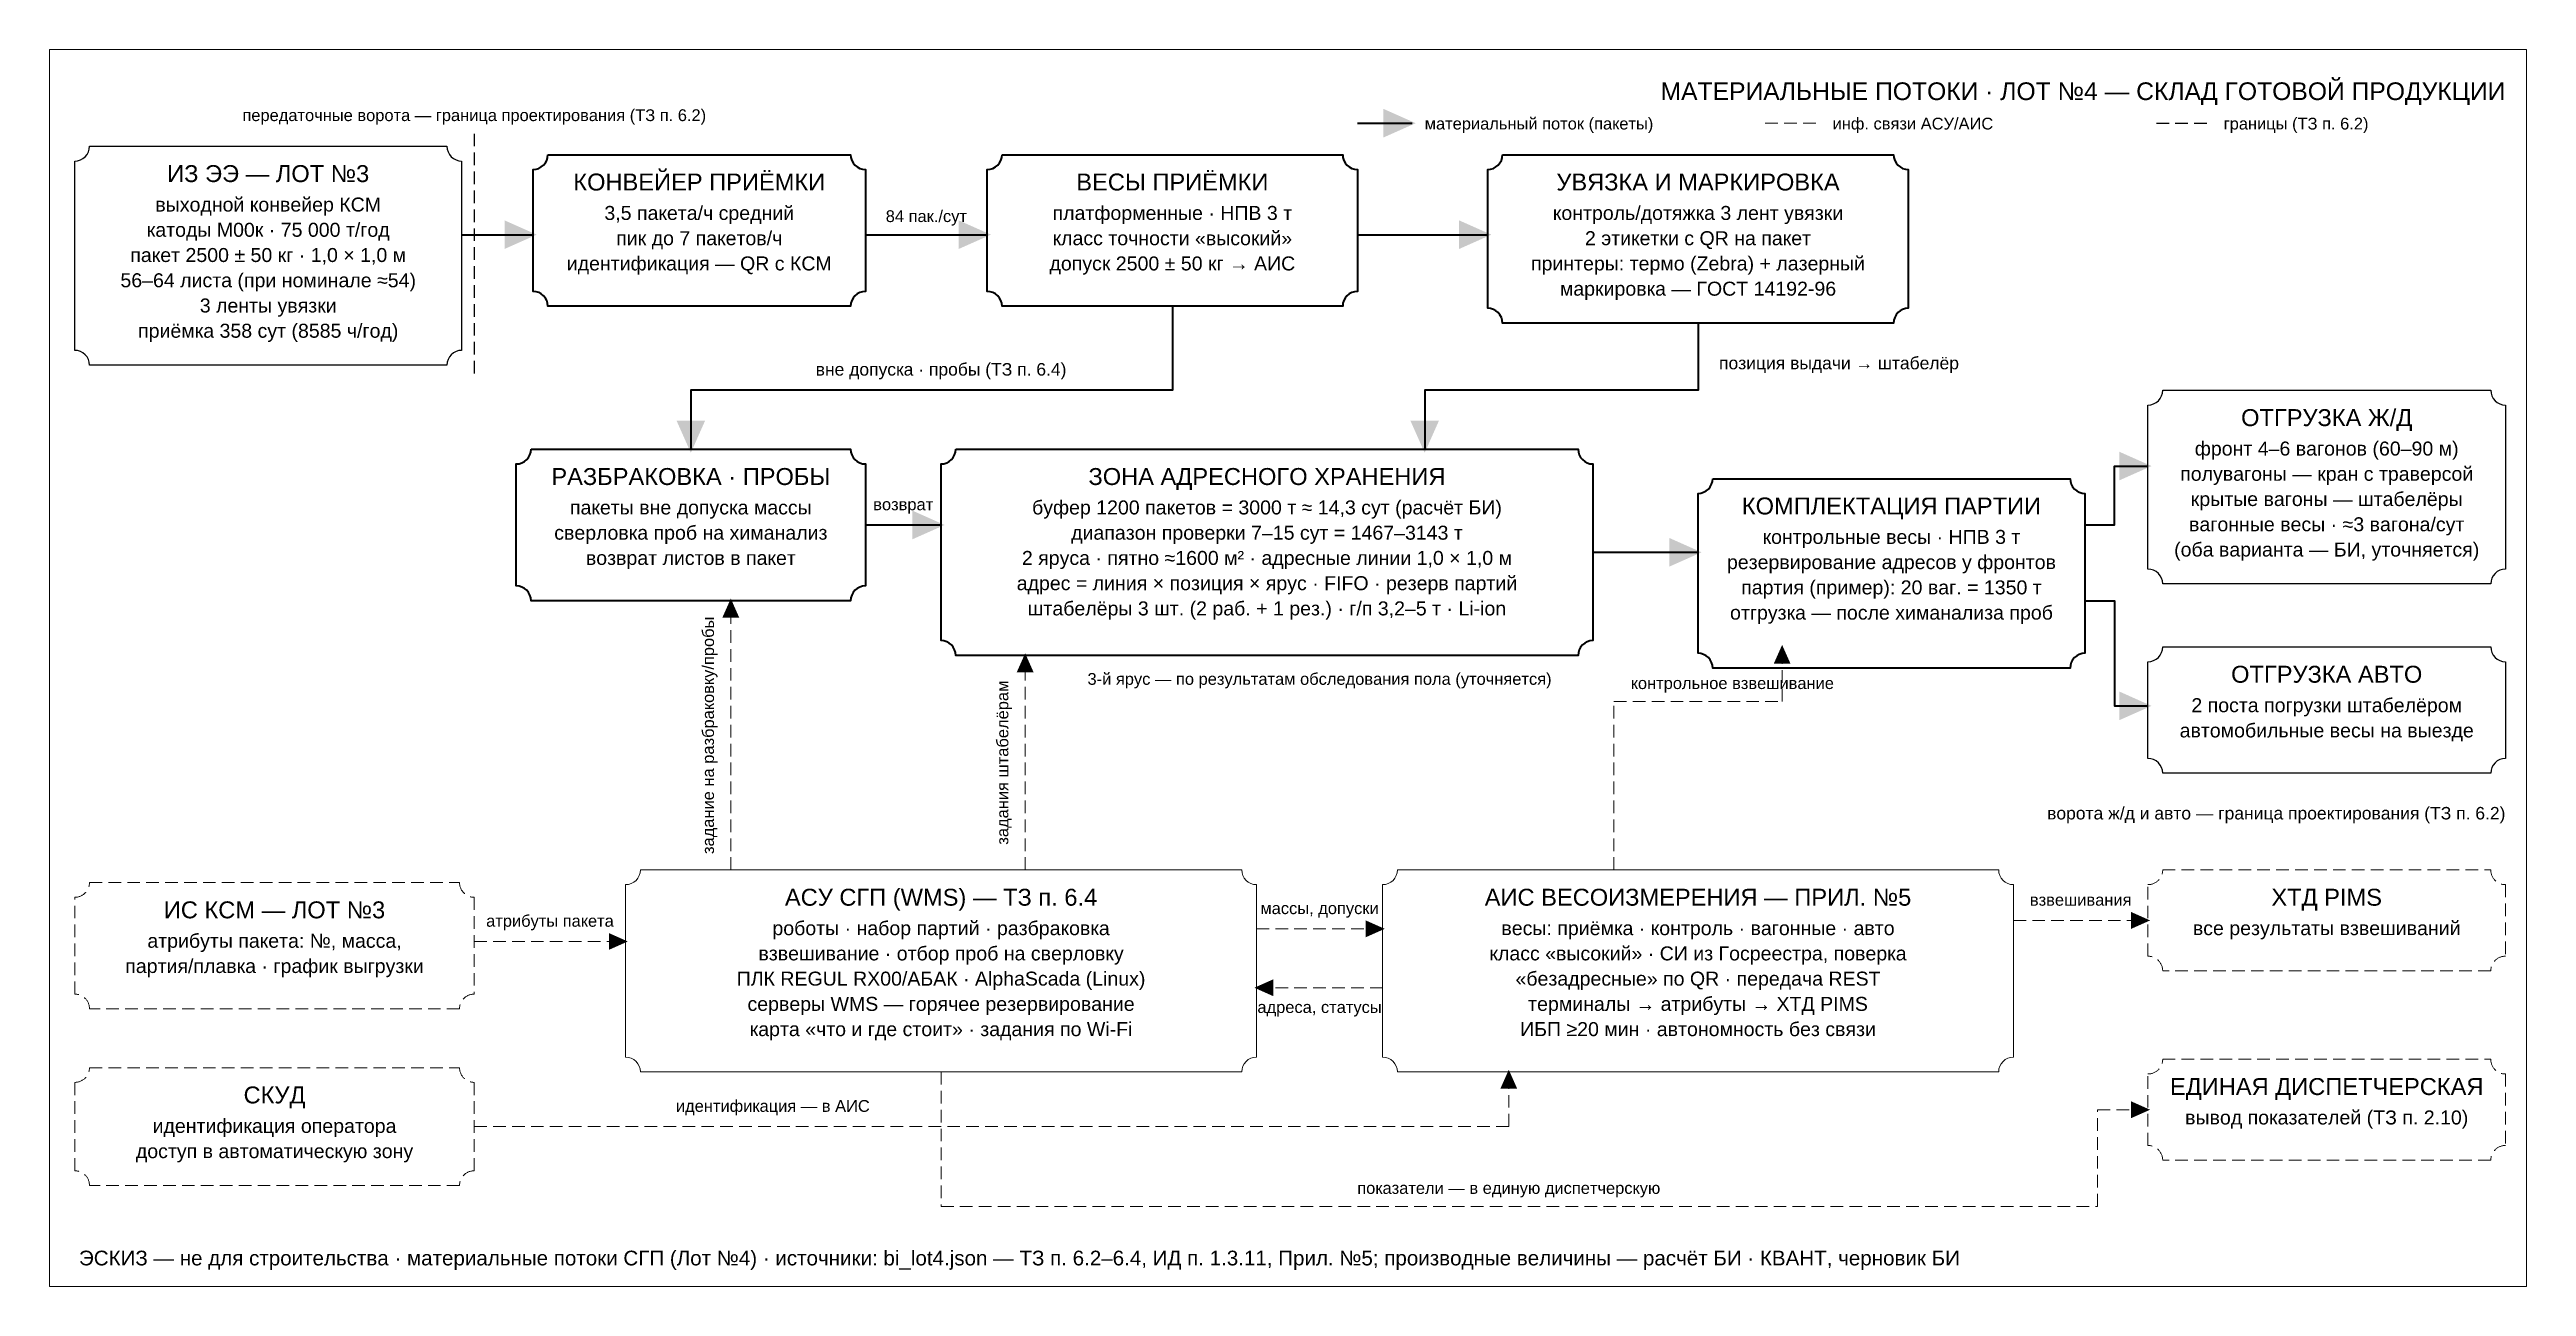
# Model space of a CAD drawing. Header units: millimetres. Extents: x 6 to 1184, y 6 to 594.
import ezdxf
from ezdxf.enums import TextEntityAlignment as Align

# ---------------------------------------------------------------- set-up
doc = ezdxf.new("R2010")
doc.units = ezdxf.units.MM
doc.linetypes.add('DASHED', pattern=[9, 6, -3])
for name, color, linetype, lineweight in [('DIM', 8, 'Continuous', 13), ('OUTLINE', 7, 'Continuous', 25), ('TEXT_RU', 7, 'Continuous', 25)]:
    doc.layers.add(name, color=color, linetype=linetype, lineweight=lineweight)
doc.layers.add('LIQUID', color=5, linetype='Continuous', lineweight=35, true_color=0x2a78d6)
doc.styles.add('TXTRU', font='arial.ttf')

msp = doc.modelspace()

# ---------------------------------------------------------------- linework, layer by layer
at = {"layer": 'DIM', "linetype": 'DASHED'}
for p, q in [((822, 559), (848, 559)), ((330, 204), (330, 332)), ((470, 204), (470, 306)), ((940, 180), (1004, 180)), ((208, 170), (280, 170)), ((580, 176), (640, 176)), ((640, 148), (580, 148))]:
    msp.add_line(p, q, dxfattribs=at)
at = {"layer": 'DIM', "true_color": 0xe7e7e7}
msp.add_lwpolyline([(6, 594), (1184, 594), (1184, 6), (6, 6)], close=True, dxfattribs=at)
at = {"layer": 'DIM', "linetype": 'DASHED'}
for points in [[(750, 204), (750, 284), (830, 284), (830, 310)], [(208, 82), (700, 82), (700, 108)], [(430, 108), (430, 44), (980, 44), (980, 90), (1004, 90)]]:
    msp.add_lwpolyline(points, dxfattribs=at)
at = {"layer": 'DIM'}
for points in [[(287, 204), (573, 204, 0.414214), (580, 197), (580, 115, 0.414214), (573, 108), (287, 108, 0.414214), (280, 115), (280, 197, 0.414214)], [(647, 204), (933, 204, 0.414214), (940, 197), (940, 115, 0.414214), (933, 108), (647, 108, 0.414214), (640, 115), (640, 197, 0.414214)]]:
    msp.add_lwpolyline(points, format="xyb", close=True, dxfattribs=at)
at = {"layer": 'DIM', "linetype": 'DASHED'}
for points in [[(1011, 204), (1167, 204, 0.414214), (1174, 197), (1174, 163, 0.414214), (1167, 156), (1011, 156, 0.414214), (1004, 163), (1004, 197, 0.414214)], [(25, 198), (201, 198, 0.414214), (208, 191), (208, 145, 0.414214), (201, 138), (25, 138, 0.414214), (18, 145), (18, 191, 0.414214)], [(25, 110), (201, 110, 0.414214), (208, 103), (208, 61, 0.414214), (201, 54), (25, 54, 0.414214), (18, 61), (18, 103, 0.414214)], [(1011, 114), (1167, 114, 0.414214), (1174, 107), (1174, 73, 0.414214), (1167, 66), (1011, 66, 0.414214), (1004, 73), (1004, 107, 0.414214)]]:
    msp.add_lwpolyline(points, format="xyb", close=True, dxfattribs=at)
at = {"layer": 'DIM'}
for points in [[(326, 324), (330, 333), (334, 324)], [(466, 298), (470, 307), (474, 298)], [(826, 302), (830, 311), (834, 302)], [(632, 180), (641, 176), (632, 172)], [(996, 184), (1005, 180), (996, 176)], [(272, 174), (281, 170), (272, 166)], [(588, 144), (579, 148), (588, 152)], [(696, 100), (700, 109), (704, 100)], [(996, 94), (1005, 90), (996, 86)]]:
    msp.add_solid(points, dxfattribs=at)
at = {"layer": 'LIQUID'}
for p, q in [((628, 559), (654, 559)), ((202, 506), (236, 506)), ((394, 506), (452, 506)), ((628, 506), (690, 506)), ((394, 368), (430, 368)), ((740, 355), (790, 355))]:
    msp.add_line(p, q, dxfattribs=at)
for points in [[(243, 544), (387, 544, 0.414214), (394, 537), (394, 479, 0.414214), (387, 472), (243, 472, 0.414214), (236, 479), (236, 537, 0.414214)], [(459, 544), (621, 544, 0.414214), (628, 537), (628, 479, 0.414214), (621, 472), (459, 472, 0.414214), (452, 479), (452, 537, 0.414214)], [(697, 544), (883, 544, 0.414214), (890, 537), (890, 471, 0.414214), (883, 464), (697, 464, 0.414214), (690, 471), (690, 537, 0.414214)], [(235, 404), (387, 404, 0.414214), (394, 397), (394, 339, 0.414214), (387, 332), (235, 332, 0.414214), (228, 339), (228, 397, 0.414214)], [(437, 404), (733, 404, 0.414214), (740, 397), (740, 313, 0.414214), (733, 306), (437, 306, 0.414214), (430, 313), (430, 397, 0.414214)], [(797, 390), (967, 390, 0.414214), (974, 383), (974, 307, 0.414214), (967, 300), (797, 300, 0.414214), (790, 307), (790, 383, 0.414214)]]:
    msp.add_lwpolyline(points, format="xyb", close=True, dxfattribs=at)
for points in [[(540, 472), (540, 432), (311, 432), (311, 404)], [(790, 464), (790, 432), (660, 432), (660, 404)], [(974, 368), (988, 368), (988, 396), (1004, 396)], [(974, 332), (988, 332), (988, 282), (1004, 282)]]:
    msp.add_lwpolyline(points, dxfattribs=at)
for points in [[(640.4, 565.8), (655.7, 559), (640.4, 552.2)], [(222.4, 512.8), (237.7, 506), (222.4, 499.2)], [(438.4, 512.8), (453.7, 506), (438.4, 499.2)], [(676.4, 512.8), (691.7, 506), (676.4, 499.2)], [(317.8, 417.6), (311, 402.3), (304.2, 417.6)], [(666.8, 417.6), (660, 402.3), (653.2, 417.6)], [(990.4, 402.8), (1005.7, 396), (990.4, 389.2)], [(416.4, 374.8), (431.7, 368), (416.4, 361.2)], [(776.4, 361.8), (791.7, 355), (776.4, 348.2)], [(990.4, 288.8), (1005.7, 282), (990.4, 275.2)]]:
    msp.add_solid(points, dxfattribs=at)
at = {"layer": 'OUTLINE', "linetype": 'DASHED', "true_color": 0x0ca30c}
for p, q in [((208, 554), (208, 440)), ((1008, 559), (1034, 559))]:
    msp.add_line(p, q, dxfattribs=at)
at = {"layer": 'OUTLINE', "true_color": 0x0ca30c}
for points in [[(25, 548), (195, 548, 0.414214), (202, 541), (202, 451, 0.414214), (195, 444), (25, 444, 0.414214), (18, 451), (18, 541, 0.414214)], [(1011, 432), (1167, 432, 0.414214), (1174, 425), (1174, 347, 0.414214), (1167, 340), (1011, 340, 0.414214), (1004, 347), (1004, 425, 0.414214)], [(1011, 310), (1167, 310, 0.414214), (1174, 303), (1174, 257, 0.414214), (1167, 250), (1011, 250, 0.414214), (1004, 257), (1004, 303, 0.414214)]]:
    msp.add_lwpolyline(points, format="xyb", close=True, dxfattribs=at)

# ---------------------------------------------------------------- texts
at = {"layer": 'TEXT_RU', "style": 'TXTRU'}
msp.add_text('МАТЕРИАЛЬНЫЕ ПОТОКИ · ЛОТ №4 — СКЛАД ГОТОВОЙ ПРОДУКЦИИ', height=8.4, dxfattribs=at).set_placement((1174, 570), align=Align.RIGHT)
at = {"layer": 'TEXT_RU', "true_color": 0x0ca30c, "style": 'TXTRU'}
msp.add_text('передаточные ворота — граница проектирования (ТЗ п. 6.2)', height=5.6, dxfattribs=at).set_placement((208, 560), align=Align.CENTER)
at = {"layer": 'TEXT_RU', "style": 'TXTRU'}
for s, height, p in [('материальный поток (пакеты)', 5.6, (660, 556)), ('инф. связи АСУ/АИС', 5.6, (854, 556)), ('границы (ТЗ п. 6.2)', 5.6, (1040, 556)), ('контрольное взвешивание', 5.6, (758, 290)), ('ЭСКИЗ — не для строительства · материальные потоки СГП (Лот №4) · источники: bi_lot4.json — ТЗ п. 6.2–6.4, ИД п. 1.3.11, Прил. №5; производные величины — расчёт БИ · КВАНТ, черновик БИ', 7, (20, 16))]:
    msp.add_text(s, height=height, dxfattribs=at).set_placement(p)
for s, height, p in [('ИЗ ЭЭ — ЛОТ №3', 8.05, (110, 531)), ('КОНВЕЙЕР ПРИЁМКИ', 8.05, (315, 527)), ('ВЕСЫ ПРИЁМКИ', 8.05, (540, 527)), ('УВЯЗКА И МАРКИРОВКА', 8.05, (790, 527)), ('выходной конвейер КСМ', 6.65, (110, 517)), ('3,5 пакета/ч средний', 6.65, (315, 513)), ('платформенные · НПВ 3 т', 6.65, (540, 513)), ('контроль/дотяжка 3 лент увязки', 6.65, (790, 513)), ('катоды М00к · 75 000 т/год', 6.65, (110, 505)), ('пик до 7 пакетов/ч', 6.65, (315, 501)), ('класс точности «высокий»', 6.65, (540, 501)), ('2 этикетки с QR на пакет', 6.65, (790, 501)), ('пакет 2500 ± 50 кг · 1,0 × 1,0 м', 6.65, (110, 493)), ('идентификация — QR с КСМ', 6.65, (315, 489)), ('допуск 2500 ± 50 кг → АИС', 6.65, (540, 489)), ('принтеры: термо (Zebra) + лазерный', 6.65, (790, 489)), ('56–64 листа (при номинале ≈54)', 6.65, (110, 481)), ('маркировка — ГОСТ 14192-96', 6.65, (790, 477)), ('3 ленты увязки', 6.65, (110, 469)), ('приёмка 358 сут (8585 ч/год)', 6.65, (110, 457)), ('ОТГРУЗКА Ж/Д', 8.05, (1089, 415)), ('фронт 4–6 вагонов (60–90 м)', 6.65, (1089, 401)), ('РАЗБРАКОВКА · ПРОБЫ', 8.05, (311, 387)), ('ЗОНА АДРЕСНОГО ХРАНЕНИЯ', 8.05, (585, 387)), ('полувагоны — кран с траверсой', 6.65, (1089, 389)), ('пакеты вне допуска массы', 6.65, (311, 373)), ('буфер 1200 пакетов = 3000 т ≈ 14,3 сут (расчёт БИ)', 6.65, (585, 373)), ('КОМПЛЕКТАЦИЯ ПАРТИИ', 8.05, (882, 373)), ('крытые вагоны — штабелёры', 6.65, (1089, 377)), ('сверловка проб на химанализ', 6.65, (311, 361)), ('диапазон проверки 7–15 сут = 1467–3143 т', 6.65, (585, 361)), ('контрольные весы · НПВ 3 т', 6.65, (882, 359)), ('вагонные весы · ≈3 вагона/сут', 6.65, (1089, 365)), ('возврат листов в пакет', 6.65, (311, 349)), ('2 яруса · пятно ≈1600 м² · адресные линии 1,0 × 1,0 м', 6.65, (585, 349)), ('резервирование адресов у фронтов', 6.65, (882, 347)), ('(оба варианта — БИ, уточняется)', 6.65, (1089, 353)), ('адрес = линия × позиция × ярус · FIFO · резерв партий', 6.65, (585, 337)), ('партия (пример): 20 ваг. = 1350 т', 6.65, (882, 335)), ('штабелёры 3 шт. (2 раб. + 1 рез.) · г/п 3,2–5 т · Li-ion', 6.65, (585, 325)), ('отгрузка — после химанализа проб', 6.65, (882, 323)), ('3-й ярус — по результатам обследования пола (уточняется)', 5.6, (610, 292)), ('ОТГРУЗКА АВТО', 8.05, (1089, 293)), ('2 поста погрузки штабелёром', 6.65, (1089, 279)), ('автомобильные весы на выезде', 6.65, (1089, 267)), ('ИС КСМ — ЛОТ №3', 8.05, (113, 181)), ('АСУ СГП (WMS) — ТЗ п. 6.4', 8.05, (430, 187)), ('АИС ВЕСОИЗМЕРЕНИЯ — ПРИЛ. №5', 8.05, (790, 187)), ('взвешивания', 5.6, (972, 187)), ('ХТД PIMS', 8.05, (1089, 187)), ('атрибуты пакета', 5.6, (244, 177)), ('роботы · набор партий · разбраковка', 6.65, (430, 173)), ('массы, допуски', 5.6, (610, 183)), ('весы: приёмка · контроль · вагонные · авто', 6.65, (790, 173)), ('все результаты взвешиваний', 6.65, (1089, 173)), ('атрибуты пакета: №, масса,', 6.65, (113, 167)), ('взвешивание · отбор проб на сверловку', 6.65, (430, 161)), ('класс «высокий» · СИ из Госреестра, поверка', 6.65, (790, 161)), ('партия/плавка · график выгрузки', 6.65, (113, 155)), ('ПЛК REGUL RX00/АБАК · AlphaScada (Linux)', 6.65, (430, 149)), ('«безадресные» по QR · передача REST', 6.65, (790, 149)), ('серверы WMS — горячее резервирование', 6.65, (430, 137)), ('терминалы → атрибуты → ХТД PIMS', 6.65, (790, 137)), ('карта «что и где стоит» · задания по Wi-Fi', 6.65, (430, 125)), ('адреса, статусы', 5.6, (610, 136)), ('ИБП ≥20 мин · автономность без связи', 6.65, (790, 125)), ('СКУД', 8.05, (113, 93)), ('идентификация — в АИС', 5.6, (350, 89)), ('ЕДИНАЯ ДИСПЕТЧЕРСКАЯ', 8.05, (1089, 97)), ('идентификация оператора', 6.65, (113, 79)), ('вывод показателей (ТЗ п. 2.10)', 6.65, (1089, 83)), ('доступ в автоматическую зону', 6.65, (113, 67)), ('показатели — в единую диспетчерскую', 5.6, (700, 50))]:
    msp.add_text(s, height=height, dxfattribs=at).set_placement(p, align=Align.CENTER)
at = {"layer": 'TEXT_RU', "true_color": 0x2a78d6, "style": 'TXTRU'}
for s, height, p in [('84 пак./сут', 5.6, (423, 512)), ('вне допуска · пробы (ТЗ п. 6.4)', 5.95, (430, 439)), ('возврат', 5.6, (412, 375))]:
    msp.add_text(s, height=height, dxfattribs=at).set_placement(p, align=Align.CENTER)
msp.add_text('позиция выдачи → штабелёр', height=5.95, dxfattribs=at).set_placement((800, 442))
at = {"layer": 'TEXT_RU', "style": 'TXTRU'}
for s, p in [('задание на разбраковку/пробы', (322, 268)), ('задания штабелёрам', (462, 255))]:
    msp.add_text(s, height=5.6, rotation=90, dxfattribs=at).set_placement(p, align=Align.CENTER)
at = {"layer": 'TEXT_RU', "true_color": 0x0ca30c, "style": 'TXTRU'}
msp.add_text('ворота ж/д и авто — граница проектирования (ТЗ п. 6.2)', height=5.95, dxfattribs=at).set_placement((1174, 228), align=Align.RIGHT)

doc.saveas('drawing.dxf')
